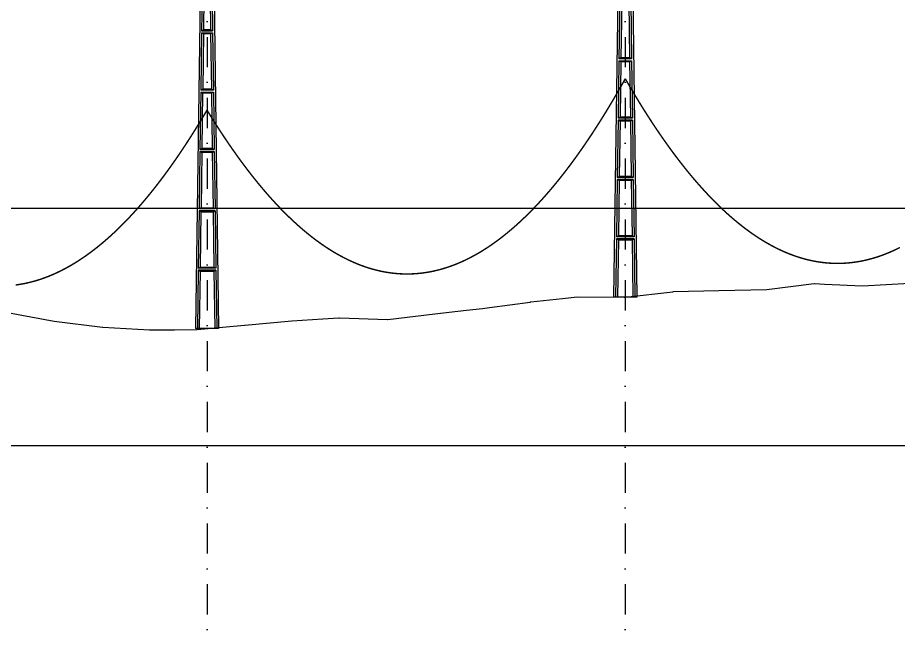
# Model space of a CAD drawing. Header units: metres. Extents: x -121 to 9872, y 3505 to 10721.
# Drawn here: x 7251.6 to 7436.9, y 8710.7 to 8840.1 of the extents above; entities that cross this region are included whole.
import ezdxf

# ---------------------------------------------------------------- set-up
doc = ezdxf.new("R2010")
doc.units = ezdxf.units.M
doc.linetypes.add('DASHDOT', pattern=[25.4, 12.7, -6.35, 0, -6.35])
for name, color, linetype in [('CON-EOL- PROJEÇÃO', 22, 'Continuous'), ('Grade', 9, 'Continuous'), ('Ind.Rot', 8, 'DASHDOT'), ('Modelo_CotaTerreno_Perfil', 7, 'Continuous'), ('POSTE DT', 7, 'Continuous')]:
    doc.layers.add(name, color=color, linetype=linetype)

# ---------------------------------------------------------------- blocks, each defined once
blk = doc.blocks.new('*U1')
at = {"layer": 'POSTE DT', "extrusion": (0, 1, 0)}
for p, q in [((-3.31, 378.23), (-4.05, 262)), ((-3.31, 378.23), (3.31, 378.23)), ((3.31, 378.23), (4.06, 262)), ((-4.05, 262), (-7.72, 0)), ((-4.05, 262), (-4.05, 262)), ((-2.73, 262), (-3.08, 237.05)), ((-2.73, 262), (2.75, 262)), ((-1.42, 262), (-1.77, 237.57)), ((1.43, 262), (1.77, 237.57)), ((2.75, 262), (3.1, 237.05)), ((4.06, 262), (7.72, 0)), ((-3.1, 235.74), (-3.63, 197.65)), ((3.11, 235.73), (-3.1, 235.74)), ((3.1, 237.05), (-3.08, 237.05)), ((-1.8, 235.21), (-2.32, 198.19)), ((1.8, 235.21), (2.32, 198.19)), ((3.11, 235.73), (3.65, 197.65)), ((-3.65, 196.34), (-4.19, 158.25)), ((-2.35, 195.8), (-2.87, 158.8)), ((2.35, 195.8), (2.87, 158.8)), ((3.66, 196.34), (4.2, 158.25)), ((-4.21, 156.94), (-4.74, 118.85)), ((-2.9, 156.39), (-3.42, 119.41)), ((2.91, 156.39), (3.42, 119.41)), ((4.21, 156.94), (4.75, 118.85)), ((-4.76, 117.54), (-5.29, 79.45)), ((4.77, 117.54), (-4.76, 117.54)), ((4.75, 118.85), (-4.74, 118.85)), ((-3.46, 116.98), (-3.97, 80.02)), ((3.46, 116.98), (3.98, 80.02)), ((4.77, 117.54), (5.3, 79.45)), ((-5.31, 78.14), (-5.85, 40.06)), ((5.32, 78.14), (-5.31, 78.14)), ((5.3, 79.45), (-5.29, 79.45)), ((-4.01, 77.57), (-4.53, 40.63)), ((4.01, 77.57), (4.53, 40.63)), ((5.32, 78.14), (5.85, 40.06)), ((-5.86, 38.74), (-6.41, 0)), ((5.87, 38.74), (-5.86, 38.74)), ((5.85, 40.06), (-5.85, 40.06)), ((-4.56, 38.17), (-5.1, 0)), ((4.56, 38.17), (5.1, 0)), ((5.87, 38.74), (6.41, 0)), ((-6.41, 0), (-7.72, 0)), ((-5.1, 0), (-6.41, 0)), ((5.1, 0), (-5.1, 0)), ((6.41, 0), (5.1, 0)), ((7.72, 0), (6.41, 0))]:
    blk.add_line(p, q, dxfattribs=at)
at = {"layer": 'POSTE DT', "ltscale": 3}
for points in [[(-3.65, 196.34), (3.66, 196.34)], [(-3.63, 197.65), (3.65, 197.65)], [(4.2, 158.25), (-4.19, 158.25)], [(-4.21, 156.94), (4.21, 156.94)]]:
    blk.add_lwpolyline(points, dxfattribs=at)
at = {"layer": 'POSTE DT'}
for points, knots in [([(0.25, 309.94), (0.25, 309.93), (0.25, 309.93), (0.25, 309.92), (0.25, 309.91), (0.25, 309.9), (0.25, 309.89), (0.24, 309.85), (0.22, 309.82), (0.19, 309.77), (0.16, 309.74), (0.11, 309.71), (0.08, 309.7), (0.01, 309.68), (-0.02, 309.68), (-0.08, 309.7), (-0.11, 309.71), (-0.16, 309.74), (-0.18, 309.76), (-0.21, 309.8), (-0.22, 309.82), (-0.24, 309.85), (-0.24, 309.87), (-0.25, 309.89), (-0.25, 309.9), (-0.25, 309.92), (-0.25, 309.92), (-0.25, 309.93), (-0.25, 309.94), (-0.25, 309.95), (-0.25, 309.95), (-0.25, 309.96), (-0.25, 309.97), (-0.24, 310), (-0.23, 310.02), (-0.21, 310.07), (-0.2, 310.09), (-0.15, 310.14), (-0.13, 310.15), (-0.07, 310.18), (-0.03, 310.19), (0.03, 310.19), (0.06, 310.18), (0.12, 310.16), (0.14, 310.14), (0.18, 310.11), (0.2, 310.09), (0.21, 310.06), (0.22, 310.05), (0.23, 310.04), (0.24, 310.01), (0.24, 309.99), (0.25, 309.97), (0.25, 309.96), (0.25, 309.95), (0.25, 309.94), (0.25, 309.94), (0.25, 309.94), (0.25, 309.94)], [-54.728303, -54.728303, -54.728303, -54.728303, -54.309038, -54.309038, -53.647169, -53.647169, -52.532885, -52.532885, -48.86224, -48.86224, -45.282765, -45.282765, -41.52867, -41.52867, -37.867486, -37.867486, -34.454589, -34.454589, -31.301423, -31.301423, -28.48103, -28.48103, -26.961755, -26.961755, -25.7544, -25.7544, -25.136228, -25.136228, -24.64409, -24.64409, -24.094201, -24.094201, -23.191199, -23.191199, -20.494482, -20.494482, -17.342863, -17.342863, -13.645538, -13.645538, -9.835989, -9.835989, -6.296781, -6.296781, -3.005029, -3.005029, 0, 0, 0, 1.527594, 1.527594, 3.697216, 3.697216, 4.489727, 4.489727, 5.01438, 5.01438, 5.095313, 5.095313, 5.095313, 5.095313]), ([(-3.1, 235.74), (-2.88, 235.65), (-2.67, 235.56), (-2.23, 235.39), (-2.02, 235.3), (-1.8, 235.21)], [0.055576, 0.055576, 0.055576, 0.055576, 56.767409, 56.767409, 113.50757, 113.50757, 113.50757, 113.50757]), ([(-1.77, 237.57), (-1.99, 237.49), (-2.21, 237.4), (-2.64, 237.22), (-2.86, 237.14), (-3.08, 237.05)], [0, 0, 0, 0, 56.660495, 56.660495, 113.412826, 113.412826, 113.412826, 113.412826]), ([(-1.8, 235.21), (-1.2, 235.21), (-0.6, 235.21), (0.6, 235.21), (1.2, 235.21), (1.8, 235.21)], [0, 0, 0, 0, 68.567797, 68.567797, 137.136247, 137.136247, 137.136247, 137.136247]), ([(1.77, 237.57), (1.18, 237.57), (0.59, 237.57), (-0.59, 237.57), (-1.18, 237.57), (-1.77, 237.57)], [0, 0, 0, 0, 67.306894, 67.306894, 134.614447, 134.614447, 134.614447, 134.614447]), ([(3.1, 237.05), (2.87, 237.14), (2.65, 237.23), (2.21, 237.4), (1.99, 237.49), (1.77, 237.57)], [0, 0, 0, 0, 56.738948, 56.738948, 113.38731, 113.38731, 113.38731, 113.38731]), ([(1.8, 235.21), (2.02, 235.3), (2.24, 235.38), (2.68, 235.56), (2.89, 235.65), (3.11, 235.73)], [0, 0, 0, 0, 56.845349, 56.845349, 113.599799, 113.599799, 113.599799, 113.599799]), ([(-3.65, 196.34), (-3.43, 196.25), (-3.22, 196.16), (-2.78, 195.98), (-2.57, 195.89), (-2.35, 195.8)], [0.054307, 0.054307, 0.054307, 0.054307, 63.527131, 63.527131, 127.063246, 127.063246, 127.063246, 127.063246]), ([(-2.32, 198.19), (-2.54, 198.1), (-2.76, 198.01), (-3.2, 197.83), (-3.41, 197.74), (-3.63, 197.65)], [0, 0, 0, 0, 63.412073, 63.412073, 126.777421, 126.777421, 126.777421, 126.777421]), ([(-2.35, 195.8), (-1.57, 195.8), (-0.78, 195.8), (0.79, 195.8), (1.57, 195.8), (2.35, 195.8)], [0, 0, 0, 0, 89.585713, 89.585713, 179.17191, 179.17191, 179.17191, 179.17191]), ([(2.32, 198.19), (1.55, 198.19), (0.77, 198.19), (-0.77, 198.19), (-1.55, 198.19), (-2.32, 198.19)], [0, 0, 0, 0, 88.31008, 88.31008, 176.620652, 176.620652, 176.620652, 176.620652]), ([(3.65, 197.65), (3.43, 197.74), (3.2, 197.83), (2.76, 198.01), (2.54, 198.1), (2.32, 198.19)], [0, 0, 0, 0, 63.488119, 63.488119, 126.880939, 126.880939, 126.880939, 126.880939]), ([(2.35, 195.8), (2.57, 195.89), (2.79, 195.98), (3.23, 196.16), (3.45, 196.25), (3.66, 196.34)], [0, 0, 0, 0, 63.60246, 63.60246, 127.109696, 127.109696, 127.109696, 127.109696]), ([(-2.87, 158.8), (-3.09, 158.71), (-3.31, 158.62), (-3.75, 158.43), (-3.97, 158.34), (-4.19, 158.25)], [0, 0, 0, 0, 70.301707, 70.301707, 140.590947, 140.590947, 140.590947, 140.590947]), ([(2.87, 158.8), (1.92, 158.8), (0.96, 158.8), (-0.96, 158.8), (-1.91, 158.8), (-2.87, 158.8)], [0, 0, 0, 0, 109.314454, 109.314454, 218.629264, 218.629264, 218.629264, 218.629264]), ([(4.2, 158.25), (3.98, 158.34), (3.76, 158.44), (3.31, 158.62), (3.09, 158.71), (2.87, 158.8)], [0, 0, 0, 0, 70.379198, 70.379198, 140.659718, 140.659718, 140.659718, 140.659718]), ([(-4.21, 156.94), (-3.99, 156.85), (-3.77, 156.75), (-3.34, 156.57), (-3.12, 156.48), (-2.9, 156.39)], [0.053423, 0.053423, 0.053423, 0.053423, 70.429742, 70.429742, 140.90167, 140.90167, 140.90167, 140.90167]), ([(-2.9, 156.39), (-1.94, 156.39), (-0.97, 156.39), (0.97, 156.39), (1.94, 156.39), (2.91, 156.39)], [0, 0, 0, 0, 110.60219, 110.60219, 221.20473, 221.20473, 221.20473, 221.20473]), ([(2.91, 156.39), (3.12, 156.48), (3.34, 156.57), (3.78, 156.75), (4, 156.85), (4.21, 156.94)], [0, 0, 0, 0, 70.506649, 70.506649, 140.914701, 140.914701, 140.914701, 140.914701]), ([(-4.76, 117.54), (-4.54, 117.45), (-4.32, 117.35), (-3.89, 117.17), (-3.67, 117.07), (-3.46, 116.98)], [0.052784, 0.052784, 0.052784, 0.052784, 77.438432, 77.438432, 154.950301, 154.950301, 154.950301, 154.950301]), ([(-3.42, 119.41), (-3.64, 119.32), (-3.86, 119.23), (-4.3, 119.04), (-4.52, 118.95), (-4.74, 118.85)], [0, 0, 0, 0, 77.299547, 77.299547, 154.618634, 154.618634, 154.618634, 154.618634]), ([(-3.46, 116.98), (-2.3, 116.98), (-1.15, 116.98), (1.15, 116.98), (2.31, 116.98), (3.46, 116.98)], [0, 0, 0, 0, 131.617604, 131.617604, 263.235447, 263.235447, 263.235447, 263.235447]), ([(3.42, 119.41), (2.28, 119.41), (1.14, 119.41), (-1.14, 119.41), (-2.28, 119.41), (-3.42, 119.41)], [0, 0, 0, 0, 130.319901, 130.319901, 260.640046, 260.640046, 260.640046, 260.640046]), ([(4.75, 118.85), (4.53, 118.95), (4.31, 119.04), (3.87, 119.23), (3.64, 119.32), (3.42, 119.41)], [0, 0, 0, 0, 77.381597, 77.381597, 154.66183, 154.66183, 154.66183, 154.66183]), ([(3.46, 116.98), (3.68, 117.07), (3.89, 117.17), (4.33, 117.35), (4.55, 117.45), (4.77, 117.54)], [0, 0, 0, 0, 77.520013, 77.520013, 154.938747, 154.938747, 154.938747, 154.938747]), ([(-5.31, 78.14), (-5.09, 78.05), (-4.88, 77.95), (-4.44, 77.76), (-4.23, 77.67), (-4.01, 77.57)], [0.052308, 0.052308, 0.052308, 0.052308, 84.527725, 84.527725, 169.158824, 169.158824, 169.158824, 169.158824]), ([(-3.97, 80.02), (-4.19, 79.93), (-4.41, 79.83), (-4.85, 79.64), (-5.07, 79.55), (-5.29, 79.45)], [0, 0, 0, 0, 84.379671, 84.379671, 168.809376, 168.809376, 168.809376, 168.809376]), ([(-4.01, 77.57), (-2.67, 77.57), (-1.34, 77.57), (1.34, 77.57), (2.67, 77.57), (4.01, 77.57)], [0, 0, 0, 0, 152.632212, 152.632212, 305.264569, 305.264569, 305.264569, 305.264569]), ([(3.98, 80.02), (2.65, 80.02), (1.33, 80.02), (-1.32, 80.02), (-2.65, 80.02), (-3.97, 80.02)], [0, 0, 0, 0, 151.326157, 151.326157, 302.652465, 302.652465, 302.652465, 302.652465]), ([(5.3, 79.45), (5.08, 79.55), (4.86, 79.64), (4.42, 79.83), (4.2, 79.93), (3.98, 80.02)], [0, 0, 0, 0, 84.46863, 84.46863, 168.833721, 168.833721, 168.833721, 168.833721]), ([(4.01, 77.57), (4.23, 77.67), (4.45, 77.76), (4.88, 77.95), (5.1, 78.05), (5.32, 78.14)], [0, 0, 0, 0, 84.616316, 84.616316, 169.129178, 169.129178, 169.129178, 169.129178]), ([(-5.86, 38.74), (-5.65, 38.65), (-5.43, 38.55), (-5, 38.36), (-4.78, 38.26), (-4.56, 38.17)], [0.026524, 0.026524, 0.026524, 0.026524, 91.679563, 91.679563, 183.466041, 183.466041, 183.466041, 183.466041]), ([(-4.53, 40.63), (-4.75, 40.53), (-4.97, 40.44), (-5.41, 40.25), (-5.63, 40.15), (-5.85, 40.06)], [0, 0, 0, 0, 91.523648, 91.523648, 183.126775, 183.126775, 183.126775, 183.126775]), ([(-4.56, 38.17), (-3.04, 38.17), (-1.52, 38.17), (1.52, 38.17), (3.04, 38.17), (4.56, 38.17)], [0, 0, 0, 0, 173.646192, 173.646192, 347.292451, 347.292451, 347.292451, 347.292451]), ([(4.53, 40.63), (3.02, 40.63), (1.51, 40.63), (-1.51, 40.63), (-3.02, 40.63), (-4.53, 40.63)], [0, 0, 0, 0, 172.33304, 172.33304, 344.666151, 344.666151, 344.666151, 344.666151]), ([(5.85, 40.06), (5.63, 40.15), (5.41, 40.25), (4.97, 40.44), (4.75, 40.53), (4.53, 40.63)], [0, 0, 0, 0, 91.621326, 91.621326, 183.137324, 183.137324, 183.137324, 183.137324]), ([(4.56, 38.17), (4.78, 38.26), (5, 38.36), (5.43, 38.55), (5.65, 38.65), (5.87, 38.74)], [0, 0, 0, 0, 91.776928, 91.776928, 183.448614, 183.448614, 183.448614, 183.448614])]:
    blk.add_open_spline(points, degree=3, knots=knots, dxfattribs=at)

msp = doc.modelspace()

# ---------------------------------------------------------------- linework, layer by layer
at = {"layer": 'CON-EOL- PROJEÇÃO', "const_width": 0.3}
for points in [[(7291.449, 8820.62), (7291.887, 8819.904), (7292.325, 8819.196), (7292.762, 8818.496), (7293.2, 8817.802), (7293.638, 8817.117), (7294.076, 8816.439), (7294.514, 8815.769), (7294.951, 8815.106), (7295.389, 8814.45), (7295.827, 8813.802), (7296.265, 8813.162), (7296.703, 8812.53), (7297.141, 8811.904), (7297.578, 8811.287), (7298.016, 8810.676), (7298.454, 8810.074), (7298.892, 8809.479), (7299.33, 8808.891), (7299.767, 8808.311), (7300.205, 8807.738), (7300.643, 8807.173), (7301.081, 8806.616), (7301.519, 8806.066), (7301.956, 8805.523), (7302.394, 8804.988), (7302.832, 8804.461), (7303.27, 8803.941), (7303.708, 8803.428), (7304.146, 8802.923), (7304.583, 8802.426), (7305.021, 8801.936), (7305.459, 8801.453), (7305.897, 8800.978), (7306.335, 8800.511), (7306.772, 8800.051), (7307.21, 8799.598), (7307.648, 8799.153), (7308.086, 8798.716), (7308.524, 8798.286), (7308.961, 8797.863), (7309.399, 8797.448), (7309.837, 8797.041), (7310.275, 8796.64), (7310.713, 8796.248), (7311.15, 8795.863), (7311.588, 8795.485), (7312.026, 8795.115), (7312.464, 8794.752), (7312.902, 8794.397), (7313.34, 8794.049), (7313.777, 8793.709), (7314.215, 8793.376), (7314.653, 8793.051), (7315.091, 8792.733), (7315.529, 8792.423), (7315.966, 8792.12), (7316.404, 8791.825), (7316.842, 8791.537), (7317.28, 8791.256), (7317.718, 8790.983), (7318.155, 8790.718), (7318.593, 8790.459), (7319.031, 8790.209), (7319.469, 8789.966), (7319.907, 8789.73), (7320.345, 8789.502), (7320.782, 8789.281), (7321.22, 8789.068), (7321.658, 8788.862), (7322.096, 8788.664), (7322.534, 8788.473), (7322.971, 8788.289), (7323.409, 8788.113), (7323.847, 8787.944), (7324.285, 8787.783), (7324.723, 8787.63), (7325.16, 8787.484), (7325.598, 8787.345), (7326.036, 8787.214), (7326.474, 8787.09), (7326.912, 8786.974), (7327.349, 8786.865), (7327.787, 8786.763), (7328.225, 8786.669), (7328.663, 8786.583), (7329.101, 8786.504), (7329.539, 8786.432), (7329.976, 8786.368), (7330.414, 8786.311), (7330.852, 8786.262), (7331.29, 8786.22), (7331.728, 8786.186), (7332.165, 8786.159), (7332.603, 8786.139), (7333.041, 8786.127), (7333.479, 8786.123), (7333.917, 8786.126), (7334.354, 8786.136), (7334.792, 8786.154), (7335.23, 8786.179), (7335.668, 8786.212), (7336.106, 8786.252), (7336.544, 8786.3), (7336.981, 8786.355), (7337.419, 8786.417), (7337.857, 8786.487), (7338.295, 8786.565), (7338.733, 8786.65), (7339.17, 8786.742), (7339.608, 8786.842), (7340.046, 8786.949), (7340.484, 8787.064), (7340.922, 8787.186), (7341.359, 8787.316), (7341.797, 8787.453), (7342.235, 8787.597), (7342.673, 8787.749), (7343.111, 8787.909), (7343.549, 8788.076), (7343.986, 8788.25), (7344.424, 8788.432), (7344.862, 8788.621), (7345.3, 8788.818), (7345.738, 8789.022), (7346.175, 8789.234), (7346.613, 8789.453), (7347.051, 8789.68), (7347.489, 8789.914), (7347.927, 8790.155), (7348.364, 8790.404), (7348.802, 8790.661), (7349.24, 8790.924), (7349.678, 8791.196), (7350.116, 8791.475), (7350.553, 8791.761), (7350.991, 8792.055), (7351.429, 8792.356), (7351.867, 8792.665), (7352.305, 8792.981), (7352.743, 8793.305), (7353.18, 8793.636), (7353.618, 8793.975), (7354.056, 8794.321), (7354.494, 8794.674), (7354.932, 8795.035), (7355.369, 8795.404), (7355.807, 8795.78), (7356.245, 8796.163), (7356.683, 8796.554), (7357.121, 8796.953), (7357.558, 8797.359), (7357.996, 8797.772), (7358.434, 8798.193), (7358.872, 8798.621), (7359.31, 8799.057), (7359.748, 8799.501), (7360.185, 8799.952), (7360.623, 8800.41), (7361.061, 8800.876), (7361.499, 8801.349), (7361.937, 8801.83), (7362.374, 8802.318), (7362.812, 8802.814), (7363.25, 8803.318), (7363.688, 8803.828), (7364.126, 8804.347), (7364.563, 8804.873), (7365.001, 8805.406), (7365.439, 8805.947), (7365.877, 8806.495), (7366.315, 8807.051), (7366.752, 8807.615), (7367.19, 8808.185), (7367.628, 8808.764), (7368.066, 8809.35), (7368.504, 8809.943), (7368.942, 8810.544), (7369.379, 8811.153), (7369.817, 8811.769), (7370.255, 8812.393), (7370.693, 8813.024), (7371.131, 8813.662), (7371.568, 8814.308), (7372.006, 8814.962), (7372.444, 8815.623), (7372.882, 8816.292), (7373.32, 8816.969), (7373.757, 8817.652), (7374.195, 8818.344), (7374.633, 8819.043), (7375.071, 8819.749), (7375.509, 8820.463), (7375.947, 8821.185), (7376.384, 8821.914), (7376.822, 8822.651), (7377.26, 8823.395), (7377.698, 8824.147), (7378.136, 8824.906), (7378.573, 8825.673), (7379.011, 8826.448), (7379.449, 8827.23)], [(7379.449, 8827.23), (7379.887, 8826.47), (7380.325, 8825.717), (7380.762, 8824.972), (7381.2, 8824.234), (7381.638, 8823.504), (7382.076, 8822.781), (7382.514, 8822.066), (7382.951, 8821.359), (7383.389, 8820.659), (7383.827, 8819.967), (7384.265, 8819.282), (7384.703, 8818.605), (7385.141, 8817.935), (7385.578, 8817.273), (7386.016, 8816.618), (7386.454, 8815.971), (7386.892, 8815.332), (7387.33, 8814.699), (7387.767, 8814.075), (7388.205, 8813.458), (7388.643, 8812.848), (7389.081, 8812.246), (7389.519, 8811.652), (7389.956, 8811.065), (7390.394, 8810.486), (7390.832, 8809.914), (7391.27, 8809.35), (7391.708, 8808.793), (7392.146, 8808.244), (7392.583, 8807.702), (7393.021, 8807.167), (7393.459, 8806.641), (7393.897, 8806.121), (7394.335, 8805.61), (7394.772, 8805.105), (7395.21, 8804.609), (7395.648, 8804.119), (7396.086, 8803.637), (7396.524, 8803.163), (7396.961, 8802.696), (7397.399, 8802.237), (7397.837, 8801.785), (7398.275, 8801.341), (7398.713, 8800.904), (7399.15, 8800.475), (7399.588, 8800.053), (7400.026, 8799.639), (7400.464, 8799.232), (7400.902, 8798.832), (7401.34, 8798.441), (7401.777, 8798.056), (7402.215, 8797.679), (7402.653, 8797.31), (7403.091, 8796.948), (7403.529, 8796.593), (7403.966, 8796.246), (7404.404, 8795.907), (7404.842, 8795.575), (7405.28, 8795.25), (7405.718, 8794.933), (7406.155, 8794.623), (7406.593, 8794.321), (7407.031, 8794.026), (7407.469, 8793.739), (7407.907, 8793.459), (7408.345, 8793.187), (7408.782, 8792.922), (7409.22, 8792.665), (7409.658, 8792.415), (7410.096, 8792.172), (7410.534, 8791.937), (7410.971, 8791.71), (7411.409, 8791.49), (7411.847, 8791.277), (7412.285, 8791.072), (7412.723, 8790.874), (7413.16, 8790.684), (7413.598, 8790.501), (7414.036, 8790.326), (7414.474, 8790.158), (7414.912, 8789.998), (7415.349, 8789.845), (7415.787, 8789.7), (7416.225, 8789.562), (7416.663, 8789.431), (7417.101, 8789.308), (7417.539, 8789.192), (7417.976, 8789.084), (7418.414, 8788.983), (7418.852, 8788.89), (7419.29, 8788.804), (7419.728, 8788.726), (7420.165, 8788.655), (7420.603, 8788.591), (7421.041, 8788.535), (7421.479, 8788.487), (7421.917, 8788.446), (7422.354, 8788.412), (7422.792, 8788.386), (7423.23, 8788.367), (7423.668, 8788.356), (7424.106, 8788.352), (7424.544, 8788.356), (7424.981, 8788.367), (7425.419, 8788.385), (7425.857, 8788.411), (7426.295, 8788.445), (7426.733, 8788.486), (7427.17, 8788.534), (7427.608, 8788.59), (7428.046, 8788.653), (7428.484, 8788.724), (7428.922, 8788.802), (7429.359, 8788.887), (7429.797, 8788.98), (7430.235, 8789.081), (7430.673, 8789.189), (7431.111, 8789.304), (7431.549, 8789.427), (7431.986, 8789.558), (7432.424, 8789.695), (7432.862, 8789.841), (7433.3, 8789.993), (7433.738, 8790.154), (7434.175, 8790.321), (7434.613, 8790.496), (7435.051, 8790.679), (7435.489, 8790.869), (7435.927, 8791.066), (7436.364, 8791.271), (7436.802, 8791.483), (7437.24, 8791.703)], [(7251.17, 8783.801), (7251.608, 8783.861), (7252.046, 8783.929), (7252.484, 8784.004), (7252.922, 8784.086), (7253.359, 8784.176), (7253.797, 8784.274), (7254.235, 8784.379), (7254.673, 8784.491), (7255.111, 8784.611), (7255.549, 8784.738), (7255.986, 8784.873), (7256.424, 8785.015), (7256.862, 8785.164), (7257.3, 8785.321), (7257.738, 8785.486), (7258.175, 8785.658), (7258.613, 8785.837), (7259.051, 8786.024), (7259.489, 8786.219), (7259.927, 8786.42), (7260.364, 8786.63), (7260.802, 8786.847), (7261.24, 8787.071), (7261.678, 8787.302), (7262.116, 8787.541), (7262.553, 8787.788), (7262.991, 8788.042), (7263.429, 8788.304), (7263.867, 8788.573), (7264.305, 8788.849), (7264.743, 8789.133), (7265.18, 8789.424), (7265.618, 8789.723), (7266.056, 8790.03), (7266.494, 8790.343), (7266.932, 8790.665), (7267.369, 8790.993), (7267.807, 8791.33), (7268.245, 8791.673), (7268.683, 8792.024), (7269.121, 8792.383), (7269.558, 8792.749), (7269.996, 8793.123), (7270.434, 8793.504), (7270.872, 8793.893), (7271.31, 8794.289), (7271.748, 8794.692), (7272.185, 8795.103), (7272.623, 8795.522), (7273.061, 8795.948), (7273.499, 8796.381), (7273.937, 8796.822), (7274.374, 8797.271), (7274.812, 8797.727), (7275.25, 8798.19), (7275.688, 8798.661), (7276.126, 8799.139), (7276.563, 8799.625), (7277.001, 8800.119), (7277.439, 8800.62), (7277.877, 8801.128), (7278.315, 8801.644), (7278.752, 8802.168), (7279.19, 8802.699), (7279.628, 8803.237), (7280.066, 8803.783), (7280.504, 8804.336), (7280.942, 8804.897), (7281.379, 8805.466), (7281.817, 8806.042), (7282.255, 8806.626), (7282.693, 8807.217), (7283.131, 8807.815), (7283.568, 8808.421), (7284.006, 8809.035), (7284.444, 8809.656), (7284.882, 8810.285), (7285.32, 8810.921), (7285.757, 8811.565), (7286.195, 8812.216), (7286.633, 8812.875), (7287.071, 8813.541), (7287.509, 8814.215), (7287.947, 8814.897), (7288.384, 8815.586), (7288.822, 8816.282), (7289.26, 8816.986), (7289.698, 8817.698), (7290.136, 8818.417), (7290.573, 8819.144), (7291.011, 8819.878), (7291.449, 8820.62)]]:
    msp.add_lwpolyline(points, dxfattribs=at)
at = {"layer": 'Grade'}
for points in [[(0, 8800), (9859.453, 8800)], [(0, 8750), (9859.453, 8750)]]:
    msp.add_lwpolyline(points, dxfattribs=at)
at = {"layer": 'Ind.Rot', "linetype": 'DASHDOT', "ltscale": 0.5}
for points in [[(7291.449, 10500), (7291.449, 8300)], [(7379.449, 10500), (7379.449, 8300)]]:
    msp.add_lwpolyline(points, dxfattribs=at)
at = {"layer": 'Modelo_CotaTerreno_Perfil', "linetype": 'Continuous', "lineweight": -3}
msp.add_lwpolyline([(7249.442, 8777.994), (7259.309, 8776.162), (7259.309, 8776.162), (7259.309, 8776.162), (7259.31, 8776.162), (7269.452, 8774.956), (7269.476, 8774.954), (7269.55, 8774.943), (7279.362, 8774.331), (7284.576, 8774.388), (7289.262, 8774.434), (7289.334, 8774.429), (7289.359, 8774.426), (7299.337, 8775.355), (7299.383, 8775.359), (7299.391, 8775.36), (7299.414, 8775.362), (7309.321, 8776.289), (7315.84, 8776.704), (7319.204, 8776.918), (7319.241, 8776.922), (7319.253, 8776.921), (7319.326, 8776.924), (7329.454, 8776.551), (7329.456, 8776.551), (7329.46, 8776.553), (7339.361, 8777.758), (7346.073, 8778.508), (7349.398, 8778.882), (7349.416, 8778.883), (7349.421, 8778.884), (7350.864, 8779.078), (7359.445, 8780.224), (7359.478, 8780.227), (7359.574, 8780.233), (7366.22, 8780.972), (7369.319, 8781.313), (7379.209, 8781.228), (7379.268, 8781.221), (7379.287, 8781.227), (7379.406, 8781.23), (7389.426, 8782.395), (7389.46, 8782.397), (7389.562, 8782.413), (7399.143, 8782.672), (7409.245, 8782.844), (7409.252, 8782.843), (7409.255, 8782.843), (7419.191, 8784.095), (7419.244, 8784.097), (7419.253, 8784.099), (7419.279, 8784.1), (7421.34, 8784.009), (7429.387, 8783.649), (7439.304, 8784.16)], dxfattribs=at)

# ---------------------------------------------------------------- block references
at = {"layer": 'POSTE DT', "xscale": 0.3172702451939489, "yscale": 0.3172702451939489, "zscale": 0.3172702451939489}
for p in [(7379.449, 8781.23), (7291.449, 8774.62)]:
    msp.add_blockref('*U1', p, dxfattribs=at)

doc.saveas('drawing.dxf')
